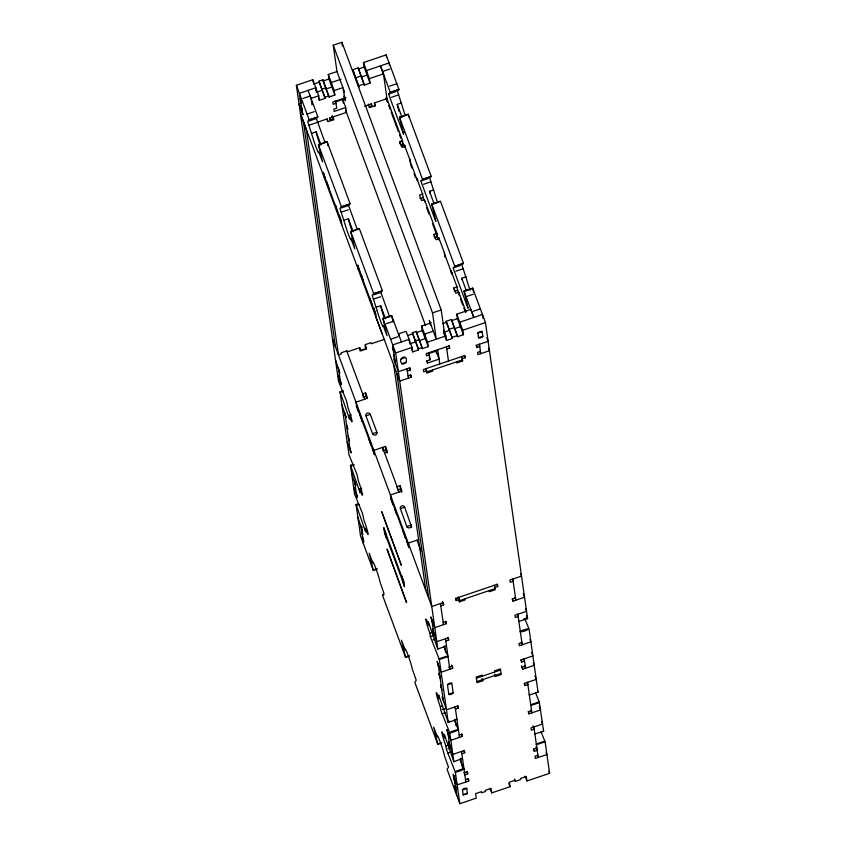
<?xml version="1.0" encoding="UTF-8"?>
<svg xmlns="http://www.w3.org/2000/svg" width="846" height="846" viewBox="0 0 846 846"><rect width="100%" height="100%" fill="white"/><g stroke="black" fill="none" stroke-linecap="round" stroke-linejoin="round"><path stroke-width="1.27" d="M341.382 207.926L348.615 205.483L350.117 203.738L327.085 141.642L318.403 144.581L322.569 161.85L318.762 152.047L318.487 152.661A10.723 0.783 71.3 0 1 313.232 138.86L307.68 121.475L309.192 119.815L296.396 85.277L312.809 79.714L318.72 95.788L319.365 100.304L325.15 98.337L319.079 81.142L322.982 79.82L329.062 97.015L334.847 95.059L334.212 90.554L328.29 74.48L336.835 71.582M353.184 238.255L351.016 238.984L350.963 239.788L350.392 239.037A10.755 0.793 71.3 0 1 344.957 224L339.933 208.423L341.446 206.752L318.413 144.666M377.21 310.968L372.187 295.36L373.689 293.625L350.656 231.529L359.339 228.589L382.371 290.686L380.869 292.42L373.636 294.873M437.171 201.274A10.723 0.783 71.3 0 1 434.717 193.628L429.694 178.03L431.206 176.37L408.153 114.189L399.471 117.139L403.637 134.408L389.53 96.772L388.748 94.033L390.249 92.288L380.446 65.861L383.471 73.866L387.436 102.059M470.112 290.115A10.723 0.783 71.3 0 1 466.971 280.576L461.948 264.978L463.449 263.233L440.406 201.137L431.724 204.076L435.891 221.345L435.415 220.478L421.414 182.556L421.001 180.97L422.514 179.31L399.471 117.139M376.956 569.284L373.34 570.5L369.173 553.231L372.97 563.045A10.723 0.783 71.3 0 1 375.888 568.47A10.723 0.783 71.3 0 1 379.928 581.773L384.01 593.363L382.551 595.351L405.594 657.448L409.21 656.221M309.192 119.942L316.425 117.499M341.435 206.889L348.679 204.436M404.917 114.326A10.744 0.793 71.3 0 1 402.982 108.457L397.44 91.082L398.952 89.422L386.157 54.884L363.473 62.562L364.118 67.077L370.03 83.141L364.245 85.108L358.165 67.902L352.856 69.7L358.937 86.905L352.856 69.7M373.689 293.837L380.933 291.384M431.196 176.497L423.962 178.95M463.449 263.444L456.206 265.898M309.128 120.989L316.372 118.535L317.874 116.864L310.154 96.01L302.921 98.464M518.831 621.408L527.587 618.659L485.445 322.538L472.66 288.084L463.978 291.024L468.134 308.293L467.669 307.415L453.657 269.493L453.255 267.918L454.767 266.247L431.724 204.076M343.688 96.106L345.422 100.79L343.254 89.845L344.248 92.521L343.931 90.268L336.983 71.54L333.239 45.24L341.921 42.3L441.21 309.953L444.954 336.253M313.454 84.23L319.238 82.263L319.079 81.142M329.062 97.015L323.14 80.941L328.935 78.985L328.29 74.48M358.323 69.034L364.118 67.077M316.267 91.125L315.791 87.751L299.378 93.303L302.054 112.084L299.072 104.058L303.048 114.76L301.726 109.832M341.033 79.207L331.23 82.517L331.875 87.032L326.08 88.989L325.922 87.857L322.019 89.179L322.178 90.311M355.838 77.737L355.997 78.858L355.796 77.747L361.147 75.939L358.165 67.902M316.383 92.267L322.22 90.3L322.062 89.168M382.54 71.498L389.784 69.055M312.005 104.862L311.085 98.379L318.72 95.788M334.212 90.554L342.746 87.656M370.03 83.141L369.395 78.636L383.471 73.866M324.991 97.216L328.893 95.894M358.778 85.774L364.087 83.976L361.105 75.95M345.919 97.607L332.806 102.049L333.134 104.301L336.021 103.318L335.175 101.023M335.302 102.006L342.789 99.479L345.728 107.516L346.426 112.402L330.035 117.954L330.352 120.206L333.25 119.223L331.97 115.786M307.087 114.094L314.331 111.64M389.604 86.155L396.848 83.701M309.192 119.815L317.874 116.864M390.249 92.288L398.952 89.422M345.728 107.516L334.149 111.439L333.821 109.187L336.719 108.203L336.021 103.318M391.709 92.013L398.942 89.56M388.748 94.033L395.991 91.58M308.832 125.282L316.076 122.829M316.859 122.416L327.116 118.937L328.111 121.613L333.906 119.656L332.605 116.135M364.499 106.279L371.531 103.899L371.859 106.152L368.962 107.135M374.894 106.31L374.408 102.926L386.96 98.675L402.516 140.616L402.992 143.989L401.067 144.645M391.349 97.343L398.593 94.889M311.814 133.308L316.161 131.839L320.93 144.719M399.111 111.439A10.712 0.783 71.3 0 1 397.229 104.396L401.575 102.916M321.142 144.116L327.085 141.642M400.761 117.16L406.799 115.119M402.812 132.632L404.261 132.135M399.936 143.841L399.619 141.589L402.516 140.616M405.075 145.766L401.607 146.94L399.619 141.589M341.446 206.752L350.117 203.738M422.514 179.31L431.206 176.37M421.001 180.97L428.245 178.517M341.086 212.219L348.33 209.776M423.603 184.28L430.847 181.837M344.068 220.256L348.404 218.786L353.258 231.836M429.821 193.015A10.712 0.783 71.3 0 1 429.482 191.333L433.818 189.864M422.947 193.946L419.479 195.119L421.456 200.481L424.354 199.497L436.927 233.401L437.414 236.774L434.516 237.758L434.04 234.374L436.927 233.401M419.954 198.503L423.434 197.33M352.19 231.466L359.339 228.589M431.809 204.51L433.258 204.023M434.707 203.537L439.053 202.067M439.497 238.551L436.018 239.735L434.04 234.374M373.689 293.625L382.371 290.686M454.767 266.247L463.449 263.233M453.255 267.918L460.499 265.464M373.34 299.167L380.573 296.713M455.857 271.228L463.1 268.774M376.322 307.193L380.658 305.723L385.501 318.783M462.075 279.952A10.712 0.783 71.3 0 1 461.736 278.281L466.072 276.811M454.217 290.167L453.89 287.915L457.369 286.731M454.376 291.288L457.845 290.115M466.093 312.015L458.775 292.282L455.878 293.266L453.89 287.915M385.438 325.192L383.27 325.932L387.066 335.735L382.9 318.466L391.592 315.526L399.301 336.317M384.444 318.413L390.471 316.372M464.063 291.458L471.296 289.004M386.442 323.627L393.686 321.173M463.989 291.109L466.072 296.671L473.305 294.218M430.635 325.382L429.313 320.454L436.272 339.193L432.528 312.893L441.21 309.953M346.966 350.826L341.181 352.782L341.34 353.914L338.442 354.886L306.368 129.501M419.457 340.568L422.429 348.605L428.224 346.638L422.217 330.596L421.583 326.091L431.333 322.781M443.653 332.742L446.519 340.452L452.303 338.485L446.149 321.311L451.457 319.513L457.612 336.687L463.407 334.73L457.411 318.688L456.766 314.173L470.841 309.414L473.823 317.44M347.135 351.947L359.677 347.706L360.671 350.381L366.466 348.415L365.155 344.904M384.528 339.288L371.257 343.783L371.098 342.651L365.303 344.618L365.948 349.123M382.9 318.466L390.619 339.257L397.853 336.803M473.136 311.317L480.369 308.864M411.463 348.446L412.732 351.883L418.527 349.927L412.372 332.753L416.274 331.431L422.429 348.605M361.062 350.783L364.732 349.535M407.899 335.45L412.531 333.874M422.217 330.596L416.433 332.552L416.274 331.431M442.828 323.616L446.307 322.442M451.616 320.645L457.411 318.688M424.555 334.117L433.141 331.209M443.494 332.436L449.332 330.458L449.131 329.348L454.482 327.529L457.612 336.687M409.718 343.867L415.545 341.89M416.856 333.705L419.415 340.589L425.242 338.612L424.597 334.107M460.425 326.693L454.598 328.671L451.457 319.513M446.445 645.91L437.837 649.051L395.685 352.93L412.097 347.378L406.091 331.325L398.455 333.916L401.438 341.943M428.224 346.638L427.579 342.133L445.874 335.936L443.748 330.204M463.407 334.73L462.762 330.226L485.445 322.538M418.527 349.927L418.368 348.795L422.27 347.473M452.303 338.485L452.145 337.364L457.453 335.566M406.514 368.729L407.37 371.024L410.268 370.04L409.94 367.788L398.36 371.711L394.384 361.009L395.833 360.512M401.099 358.968L405.446 357.498M477.831 332.996L482.167 331.526M428.013 353.818L436.124 351.069L439.095 359.106L427.516 363.019L426.67 360.724M401.765 363.664L406.112 362.194C408.555 353.099 396.943 357.699 401.765 363.664A2.295 0.835 -20.4 0 0 404.06 363.78A2.295 0.835 -20.4 0 0 406.112 362.194M478.498 337.691L482.844 336.222L481.956 331.167L477.831 332.711L478.498 337.691A2.295 0.835 -20.4 0 0 480.792 337.797A2.295 0.835 -20.4 0 0 482.844 336.222M428.552 352.613L429.398 354.908L426.5 355.88L426.183 353.628L449.342 345.792L449.67 348.044L446.773 349.028M429.398 354.908L430.096 359.783L427.198 360.766L427.516 363.019M361.739 488.269L359.571 489.009A10.723 0.783 71.3 0 0 362.49 494.424A10.723 0.783 71.3 0 0 358.45 481.12L357.001 474.437L348.996 454.852L340.029 391.857L343.286 390.746M341.773 392.174L343.222 391.687M476.002 345.2L476.858 347.495L479.756 346.522L478.899 344.227M408.068 375.91L410.955 374.926L411.283 377.179L399.693 381.102L300.415 113.449L306.284 129.279M480.443 351.407L477.556 352.38L477.874 354.633L489.453 350.72L488.554 348.277M425.728 368.528L426.585 370.823L423.687 371.796L423.37 369.543L464.866 355.5L465.184 357.752L462.297 358.725L461.44 356.441M426.722 371.954L462.434 359.867M358.45 410.913L358.609 412.034L356.631 406.683L355.986 402.178L367.566 398.255L365.578 392.904L362.691 393.887L363.008 396.14M461.948 356.483L462.614 360.988L456.819 362.945L456.66 361.813M363.167 397.26L366.064 396.288L365.578 392.904M340.029 391.857L349.588 419.161L349.112 415.545L351.291 414.815M365.958 415.872L370.294 414.403L376.914 432.243A2.295 2.136 -8.1 0 1 375.487 434.992A2.295 2.136 -8.1 0 1 372.578 433.712L365.958 415.872A2.295 2.136 -8.1 0 1 367.386 413.134A2.295 2.136 -8.1 0 1 370.294 414.403M372.578 433.712L376.914 432.243M384.528 452.769L387.426 451.785L385.438 446.434L373.858 450.358L374.503 454.862L372.356 448.38M383.608 450.601L385.924 449.818L385.438 446.434M358.239 503.814L356.071 504.544L365.631 531.848L365.155 528.242A10.723 0.783 71.3 0 0 368.073 533.667A10.723 0.783 71.3 0 0 364.034 520.353L362.585 513.67L354.58 494.085L350.487 465.311L353.385 464.327M350.487 465.311L350.783 466.125L354.4 464.898M392.872 503.698L393.03 504.829L391.042 499.468L390.408 494.963L401.987 491.04L399.999 485.689L397.102 486.672L397.43 488.925M397.588 490.056L400.486 489.073L399.999 485.689M356.367 505.358L359.254 504.375M407.116 527.354L400.37 508.658L404.716 507.188L411.653 527.291M362.627 527.058L361.179 527.544L362.173 530.22L357.879 517.266M418.696 539.611L408.28 543.143L408.914 547.648L406.767 541.176M374.693 569.58L377.115 568.766M382.551 595.14L383.999 594.653M440.777 605.799L443.674 604.816L443.357 602.563L431.777 606.487L332.489 338.834M455.391 598.27L456.248 600.565L459.145 599.581L458.289 597.287M494.847 587.494L497.744 586.511L497.427 584.258L455.92 598.312L456.248 600.565M459.283 600.723L494.995 588.626M458.183 598.397L459.463 601.844L465.247 599.877L465.089 598.757M443.145 622.423L446.043 621.44L446.36 623.692L434.781 627.616L430.815 616.914L432.126 621.842M515.531 597.921L512.634 598.894L512.962 601.146L524.541 597.234L523.219 593.659M456.903 719.364L448.285 722.505L439.317 659.51L430.35 636.626L429.874 633.242L433.131 632.142M430.35 636.626L433.966 635.399M432.951 639.936L435.362 639.121M445.789 641.014L448.687 640.041L448.369 637.778L436.79 641.702L432.496 628.747L433.49 631.423M406.947 656.528L409.358 655.703M523.685 619.071L527.301 617.844L527.587 618.659M439.042 658.791L446.286 656.337M527.354 628.895C511.153 633.168 526.455 632.512 528.803 628.409L525.028 619.219M439.317 659.51L448.01 656.57L443.96 646.672M449.501 667.029L452.388 666.056L452.716 668.308L441.126 672.221L437.16 661.519L438.471 666.447M521.876 642.526L518.989 643.499L519.307 645.762L530.886 641.839L530.008 639.46M447.481 684.837L451.817 683.367L453.16 692.758A2.295 0.835 -20.4 0 1 451.108 694.344A2.295 0.835 -20.4 0 1 448.814 694.228L447.481 684.837A2.295 0.835 -20.4 0 1 449.533 683.261A2.295 0.835 -20.4 0 1 451.817 683.367M520.776 659.806L521.633 662.101L524.531 661.117L523.674 658.823M476.372 678.206L500.504 670.043M476.858 681.59L500.991 673.416M525.218 666.003L522.331 666.986L522.648 669.239L534.228 665.316L533.35 662.936M482.675 679.624L482.833 680.744L477.038 682.711L476.235 677.075L482.03 675.108L482.188 676.24M494.529 674.209L495.375 676.504L501.17 674.537L500.367 668.9L494.572 670.867L494.741 671.988M448.814 694.228L453.16 692.758M462.413 758.397L453.868 761.738L449.776 732.964L440.851 710.333L440.322 706.696L442.5 705.966M442.257 709.593L444.668 708.768M443.177 699.505L442.183 696.829L446.477 709.794L458.056 705.871L458.384 708.123L455.486 709.107L454.63 706.812M524.118 683.282L524.975 685.577L527.872 684.594L527.016 682.299M441.961 713.887L445.578 712.66M440.322 706.696A10.723 0.783 71.3 0 1 436.293 693.382A10.723 0.783 71.3 0 1 439.201 698.807L438.736 695.201L447.999 721.691L449.448 721.204M529.078 629.117L538.045 692.113L529.353 695.052L529.141 694.45M450.95 731.758C464.243 726.968 457.591 731.24 449.776 732.964M532.018 704.306L539.251 701.863L543.629 731.356L534.799 733.894M539.537 702.582L530.844 705.522L530.569 704.803M459.188 735.121L462.085 734.138L462.402 736.39L450.823 740.313L446.847 729.601L448.158 734.54M531.574 710.608L528.676 711.592L528.993 713.844L540.573 709.921L539.251 706.357M439.201 743.465L441.612 742.651M405.594 657.448L401.427 640.179L405.223 649.982A10.723 0.783 71.3 0 1 408.142 655.407A10.723 0.783 71.3 0 1 412.182 668.721L416.264 680.3L414.804 682.299L437.837 744.395L441.464 743.169M541.07 731.917L545.12 741.815L549.604 773.307L526.921 780.995L526.275 776.48L520.491 778.447L520.65 779.568L515.341 781.366L515.182 780.245L509.387 782.201L510.032 786.706L491.738 792.903L491.092 788.398L485.297 790.354L485.467 791.486L481.564 792.808L481.395 791.676L475.611 793.633L476.245 798.148L459.843 803.7L455.36 772.208L446.434 749.567L445.905 745.939L448.084 745.199M447.841 748.826L450.252 748.012M447.545 753.12L451.161 751.893M461.831 753.712L464.729 752.729L464.412 750.476L452.822 754.399L448.528 741.434L449.522 744.11M456.533 770.992C469.826 766.201 463.174 770.484 455.36 772.208M537.601 743.549L544.835 741.096M545.12 741.815L536.427 744.755L536.153 744.036M464.517 772.588L467.415 771.605L467.732 773.857L464.835 774.841L463.989 772.546M536.903 748.076L534.006 749.059L534.334 751.311L537.221 750.339L535.952 746.891M454.514 779.145L453.519 776.469L454.968 775.972M465.533 779.726L468.43 778.743L468.747 780.995L457.168 784.919L453.202 774.217L453.519 776.469M537.919 755.214L535.021 756.197L535.349 758.45L546.928 754.526L546.04 752.147M456.11 790.407L455.127 787.732L456.565 787.245M462.445 790.027L466.791 788.546L467.362 793.707L463.196 794.976L462.445 790.027A2.295 0.835 -20.4 0 1 464.496 788.44A2.295 0.835 -20.4 0 1 466.791 788.546M463.111 794.722L467.457 793.241M535.486 692.673L539.251 701.863M454.418 720.126L458.183 729.305M460.002 759.359L463.767 768.549M486.799 337.755L488.121 341.329L476.541 345.242L476.858 347.495M397.229 104.386L402.009 117.277M429.482 191.333L434.114 203.823M461.736 278.281L466.368 290.77M473.781 317.451L466.072 296.671M386.305 97.502L387.161 99.786M385.998 98.178L387.352 101.837M388.716 105.486L390.069 109.145M391.095 111.926L392.47 115.627M392.777 116.452L395.939 124.986M396.129 125.494L398.424 131.659M399.555 134.726L400.909 138.384M402.083 141.525L404.071 146.908M410.606 164.515L411.928 168.079M414.138 174.033L415.46 177.597M423.772 200.005L422.207 193.015L416.581 177.85L416.909 180.103M426.638 207.714L428.88 213.774M432.507 223.545L438.482 239.651M458.172 292.748L456.629 285.8L451.003 270.635L451.489 274.019M460.436 298.839L462.688 304.93M463.83 307.997L465.406 312.237M479.862 351.217L480.771 353.66L479.428 344.269M363.473 62.562L369.395 78.636M456.766 314.173L462.762 330.226M374.408 102.926L375.402 105.602L369.617 107.558L368.306 104.047M371.003 103.857L371.859 106.152M464.338 355.457L465.184 357.752M461.757 358.693L462.614 360.988M446.149 321.311L452.145 337.364M448.814 345.75L449.67 348.044M333.239 45.24L432.528 312.893M520.628 573.662L521.527 576.105L509.948 580.018L510.275 582.27L513.162 581.297L512.316 579.002M345.559 109.959L425.549 325.573M345.57 110.107L346.426 112.402M421.583 326.091L427.579 342.133M525.662 608.94L526.54 611.32L514.96 615.232L515.288 617.495L518.175 616.512L517.329 614.217M328.935 78.985L334.847 95.059M429.239 357.498L430.096 359.783M514.971 597.794L515.849 600.174L512.845 579.045M512.105 598.852L512.962 601.146M531.574 652.351L532.895 655.925L521.316 659.848L521.633 662.101M418.368 348.795L412.372 332.753M319.238 82.263L325.15 98.337M331.875 116.885L332.721 119.18M329.506 117.911L330.352 120.206M534.915 675.838L536.237 679.401L524.657 683.325L524.975 685.577M521.316 642.4L522.204 644.779L517.858 614.259M318.508 98.009L319.365 100.304M496.898 584.226L497.744 586.511M524.657 665.876L525.546 668.255L524.203 658.865M308.06 90.363L311.085 98.379M521.369 665.791L522.648 669.239M541.704 721.627L542.582 724.007L531.002 727.93L531.32 730.183L534.217 729.199L532.938 725.762M409.432 367.82L410.268 370.04M325.086 142.731L316.372 118.535M357.34 229.678L348.615 205.483M389.594 316.626L380.869 292.42M410.426 374.884L411.283 377.179M530.897 710.185L531.891 712.861L527.544 682.341M390.619 339.257L395.685 352.93M528.147 711.549L528.993 713.844M300.129 98.559L301.44 103.498L300.446 100.811M393.453 350.159L392.459 347.484L393.781 352.412M548.853 771.309L549.604 773.307M351.016 238.984L354.812 248.798L350.656 231.529M301.113 105.507L302.434 110.445L301.44 107.77M394.448 357.107L393.453 354.432L394.765 359.36M395.061 361.432L394.067 358.757L394.384 361.009M323.426 173.409L341.298 221.589M357.847 266.194L375.719 314.374M537.358 755.087L538.236 757.466L533.9 726.947M533.477 749.017L534.334 751.311M525.133 776.173L526.921 780.995M365.102 346.828L366.075 349.461M457.972 597.202L458.849 599.55M481.977 678.45L482.833 680.744M514.484 779.071L515.341 781.366M442.437 601.474L443.674 604.816M366.064 396.288L366.857 398.424M385.924 449.818L387.108 453.022M400.486 489.073L401.67 492.287M508.753 783.269L510.032 786.706M346.596 350.508L364.668 399.238M399.09 492.023L382.54 447.418L383.026 450.791M416.962 540.203L421.033 551.169M445.514 621.398L446.36 623.692M447.841 637.747L448.687 640.041M356.462 405.562L374.334 453.731M390.884 498.347L408.755 546.527M451.468 664.956L452.716 668.308M335.492 359.962L339.785 372.917L338.791 370.241M448.93 666.902L449.818 669.281L445.472 638.762M340.155 379.822L341.467 384.75L337.501 374.048M490.035 788.313L491.738 792.903M457.549 705.892L458.384 708.123M341.847 404.568L346.13 417.533L345.147 414.857M461.546 734.095L462.402 736.39M346.5 424.428L347.822 429.366L346.828 426.68M439.835 676.028L438.841 673.353L440.153 678.281M383.989 528.729L403.849 582.26M384.475 532.102L404.325 585.633M348.161 436.081L349.472 441.009L348.489 438.334M441.496 687.671L440.502 684.996L441.813 689.924M463.872 750.434L464.729 752.729M349.842 447.904L351.164 452.843L347.188 442.13M466.886 771.563L467.732 773.857M467.923 778.764L468.747 780.995M461.535 764.551L462.815 767.999M351.534 472.65L355.828 485.615L354.834 482.939M356.198 492.52L357.509 497.448L353.533 486.736M361.475 529.607L362.786 534.545L361.792 531.87M454.81 781.207L453.816 778.532L455.127 783.459M362.469 536.565L363.78 541.493L362.786 538.817M455.793 788.155L454.799 785.479L455.127 787.732M373.34 570.5L360.555 536.047L356.071 504.544M459.843 803.7L447.058 769.236L448.517 767.248L444.425 755.668A10.723 0.783 71.3 0 0 440.396 742.354A10.723 0.783 71.3 0 0 437.477 736.929L433.681 727.126L437.837 744.395M382.075 333.599L376.195 317.758L375.561 313.253L373.572 307.902L373.731 309.023M538.045 692.113L537.749 691.309M543.629 731.356L543.333 730.542M437.837 649.051L428.277 621.747L428.753 625.353A10.723 0.783 71.3 0 0 425.834 619.928A10.723 0.783 71.3 0 0 429.874 633.242M448.285 722.505L447.999 721.691M453.868 761.738L444.319 734.434L444.785 738.05A10.723 0.783 71.3 0 0 441.876 732.625A10.723 0.783 71.3 0 0 445.905 745.939M384.327 318.011L383.598 315.949A10.712 0.783 71.3 0 1 380.658 305.723M352.073 231.064L351.344 229.002A10.712 0.783 71.3 0 1 348.415 218.786M320.19 145.152L319.09 142.065A10.712 0.783 71.3 0 1 316.161 131.839M526.455 615.38L527.301 617.844M350.783 466.125L360.047 492.615L359.571 489.009M473.623 292.071L472.66 288.084M408.872 117.182L408.153 114.189M393.136 321.892L391.592 315.526M327.169 142.075L328.121 145.903M483.003 318.265L482.463 314.511L459.748 322.21L460.383 326.715M458.775 292.282L459.262 295.666M494.508 585.252L495.174 589.747L489.379 591.714L489.221 590.582M445.028 257.3L444.383 252.795L438.757 237.62L439.074 239.883M449.173 329.327L449.332 330.458M495.217 675.372L495.375 676.504M445.874 335.936L446.519 340.452M446.445 346.765L448.486 361.041M424.354 199.497L424.681 201.75M437.763 349.715L439.793 363.981M410.447 163.384L409.961 160L404.335 144.835L404.663 147.088M436.124 351.069L436.43 353.522M402.432 143.418L402.982 147.32M389.435 65.015L389.139 62.911L366.413 70.609L367.058 75.114L361.263 77.081L361.147 75.939M432.539 369.988L432.697 371.108L426.902 373.075L426.236 368.57M386.157 54.884L386.516 57.391M458.796 597.339L459.463 601.844M419.415 340.589L419.288 339.447L415.344 340.779L415.502 341.911M412.097 347.378L412.732 351.883M409.559 342.736L409.115 339.341L392.713 344.904L395.378 363.685M407.042 368.771L408.385 378.162M440.459 603.547L443.473 624.676M455.159 706.844L459.505 737.374M461.514 751.46L465.86 781.979M444.668 645.995L445.588 652.499M455.095 719.28L456.026 725.783M460.647 758.259L461.366 763.293M364.087 83.976L364.245 85.108M396.721 373.075L428.795 598.46M431.798 619.589L433.808 633.675M438.154 664.195L443.494 701.757M447.841 732.276L449.85 746.362M454.186 776.892L456.861 795.674M393.739 365.049L425.813 590.434M341.921 42.3L342.461 46.054M372.081 304.56L369.935 298.088L370.093 299.209M405.118 536.713L405.276 537.834L403.13 531.351M342.789 99.479L343.265 103.149M363.473 281.369L361.327 274.887L361.485 276.018M396.51 513.511L396.668 514.643L394.522 508.16M359.836 271.555L357.689 265.073L358.323 269.578M401.861 576.898L401.702 575.777L403.69 581.128L404.494 586.764L402.347 580.282M325.964 87.847L326.122 88.978M322.982 79.82L323.14 80.941M327.116 118.937L327.444 121.19M359.677 347.706L360.163 351.079M385.977 534.08L383.83 527.597L384.634 533.234L386.622 538.585L386.453 537.453M341.784 224.973L341.139 220.468L339.151 215.106L339.309 216.238M337.66 211.775L335.513 205.292L335.672 206.424M370.696 443.917L370.855 445.049L368.708 438.566M315.748 87.762L316.224 91.146M329.052 188.584L326.905 182.102L327.064 183.222M362.088 420.726L362.257 421.847L360.11 415.375M312.809 79.714L313.126 81.977M325.414 178.76L323.267 172.288L323.912 176.793M303.386 121.475L335.471 346.86M338.474 367.989L340.473 382.075M344.819 412.594L350.17 450.167M354.516 480.687L356.515 494.773M360.861 525.292L363.537 544.073M296.396 85.277L338.548 381.387L346.543 400.983L347.992 407.656A10.723 0.783 71.3 0 1 352.031 420.97A10.723 0.783 71.3 0 1 349.112 415.545M383.27 325.932L382.995 326.545A10.734 0.783 71.3 0 1 377.221 310.968M400.37 508.658A2.295 2.136 -8.1 0 1 401.797 505.919A2.295 2.136 -8.1 0 1 404.716 507.188M452.324 272.962A2.295 2.136 -8.1 0 1 451.161 271.767L444.541 253.916A2.295 2.136 -8.1 0 1 444.658 252.288M417.903 180.177A2.295 2.136 -8.1 0 1 416.74 178.971L410.12 161.131A2.295 2.136 -8.1 0 1 410.236 159.492M381.736 511.735L401.237 565.054L381.736 511.735M387.087 549.297L406.577 602.616L387.087 549.297M411.336 525.038L406.989 526.508A2.295 2.136 -8.1 0 0 409.908 527.777A2.295 2.136 -8.1 0 0 411.336 525.038"/></g></svg>
